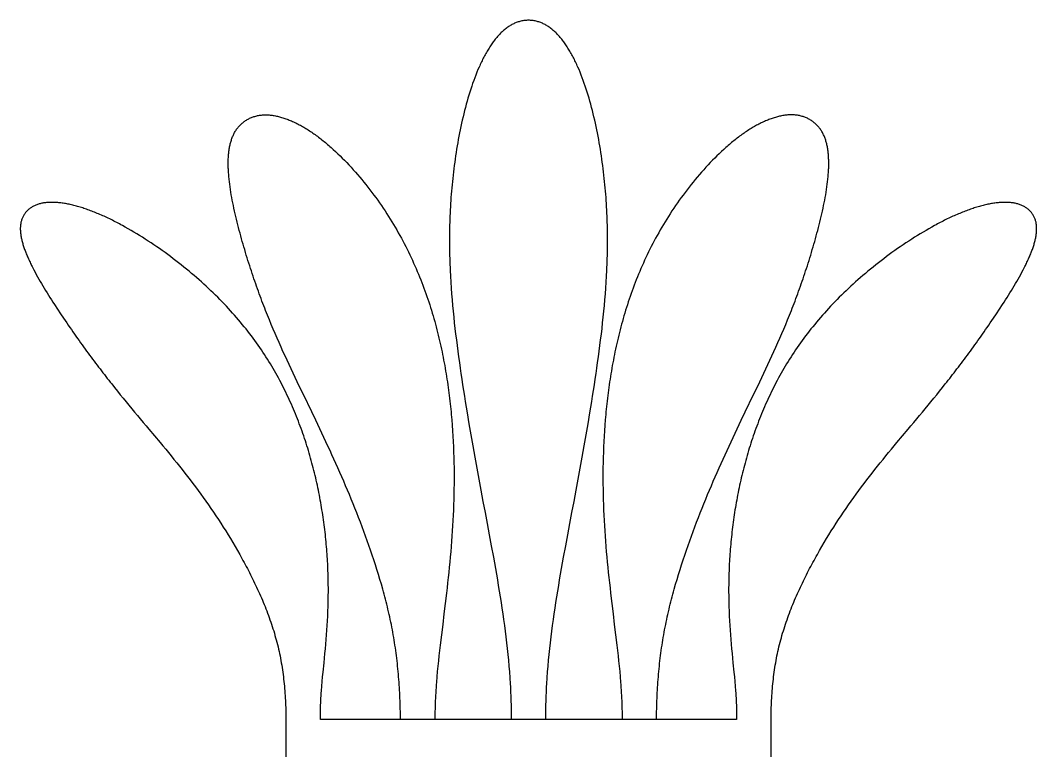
# Model space of a CAD drawing. Extents: x -111 to 2985, y -118 to 122.
# Drawn here: x -73.22 to -67.47, y 73.21 to 77.35 of the extents above; entities that cross this region are included whole.
import ezdxf

# ---------------------------------------------------------------- set-up
doc = ezdxf.new("R2010")
doc.units = 0
doc.layers.add('LAYER_03', color=5, linetype='CONTINUOUS')

msp = doc.modelspace()

# ---------------------------------------------------------------- linework, layer by layer
at = {"layer": 'LAYER_03'}
for points in [[(-70.2475, 73.3856), (-70.2475, 73.4026), (-70.2473, 73.4197), (-70.2471, 73.4367), (-70.2468, 73.4536), (-70.2464, 73.4706), (-70.2459, 73.4875), (-70.2454, 73.5044), (-70.2447, 73.5213), (-70.244, 73.5381), (-70.2432, 73.5549), (-70.2424, 73.5717), (-70.2414, 73.5885), (-70.2393, 73.622), (-70.2369, 73.6553), (-70.2342, 73.6886), (-70.2313, 73.7218), (-70.2281, 73.7549), (-70.2246, 73.7879), (-70.221, 73.8208), (-70.2171, 73.8537), (-70.213, 73.8864), (-70.2088, 73.9191), (-70.2043, 73.9517), (-70.1997, 73.9842), (-70.1949, 74.0167), (-70.1899, 74.049), (-70.1848, 74.0813), (-70.1796, 74.1136), (-70.1743, 74.1457), (-70.1688, 74.1779), (-70.1633, 74.2099), (-70.1577, 74.2419), (-70.152, 74.2738), (-70.1462, 74.3057), (-70.1346, 74.3693), (-70.1228, 74.4326), (-70.111, 74.4958), (-70.0992, 74.5589), (-70.0874, 74.6218), (-70.0757, 74.6846), (-70.064, 74.7474), (-70.0525, 74.8101), (-70.0411, 74.8727), (-70.0299, 74.9354), (-70.0188, 74.9981), (-70.008, 75.0609), (-69.9975, 75.1238), (-69.9871, 75.1868), (-69.9821, 75.2183), (-69.9771, 75.2499), (-69.9723, 75.2816), (-69.9675, 75.3132), (-69.9627, 75.345), (-69.9581, 75.3768), (-69.9536, 75.4086), (-69.9492, 75.4405), (-69.9449, 75.4725), (-69.9406, 75.5045), (-69.9366, 75.5366), (-69.9326, 75.5688), (-69.9288, 75.6011), (-69.9252, 75.6335), (-69.9217, 75.6659), (-69.9184, 75.6985), (-69.9153, 75.7311), (-69.9125, 75.7639), (-69.9098, 75.7968), (-69.9073, 75.8298), (-69.9052, 75.863), (-69.9032, 75.8963), (-69.9015, 75.9297), (-69.9008, 75.9464), (-69.9001, 75.9632), (-69.8995, 75.9801), (-69.899, 75.997), (-69.8986, 76.0139), (-69.8982, 76.0308), (-69.8979, 76.0478), (-69.8977, 76.0648), (-69.8976, 76.0819), (-69.8975, 76.099), (-69.8975, 76.1162), (-69.8977, 76.1334), (-69.8979, 76.1506), (-69.8982, 76.1679), (-69.8985, 76.1852), (-69.899, 76.2026), (-69.8996, 76.22), (-69.9002, 76.2375), (-69.901, 76.255), (-69.9018, 76.2726), (-69.9028, 76.2902), (-69.9038, 76.3079), (-69.905, 76.3256), (-69.9062, 76.3434), (-69.9076, 76.3612), (-69.909, 76.3791), (-69.9106, 76.397), (-69.9123, 76.415), (-69.9141, 76.433), (-69.916, 76.4511), (-69.918, 76.4692), (-69.9201, 76.4874), (-69.9223, 76.5057), (-69.9247, 76.524), (-69.9272, 76.5424), (-69.9297, 76.5608), (-69.9325, 76.5792), (-69.9353, 76.5977), (-69.9382, 76.6162), (-69.9413, 76.6347), (-69.9445, 76.6532), (-69.9478, 76.6717), (-69.9513, 76.6901), (-69.9548, 76.7085), (-69.9585, 76.7269), (-69.9623, 76.7452), (-69.9663, 76.7634), (-69.9703, 76.7816), (-69.9745, 76.7996), (-69.9788, 76.8176), (-69.9832, 76.8354), (-69.9878, 76.8531), (-69.9925, 76.8707), (-69.9973, 76.8881), (-70.0023, 76.9054), (-70.0074, 76.9225), (-70.0126, 76.9394), (-70.0179, 76.9561), (-70.0234, 76.9727), (-70.029, 76.989), (-70.0347, 77.0051), (-70.0406, 77.021), (-70.0466, 77.0366), (-70.0528, 77.052), (-70.059, 77.0671), (-70.0654, 77.0819), (-70.0687, 77.0892), (-70.072, 77.0965), (-70.0753, 77.1036), (-70.0787, 77.1107), (-70.0821, 77.1177), (-70.0855, 77.1246), (-70.0889, 77.1315), (-70.0924, 77.1383), (-70.096, 77.1449), (-70.0995, 77.1515), (-70.1031, 77.1581), (-70.1068, 77.1645), (-70.1104, 77.1708), (-70.1141, 77.1771), (-70.1179, 77.1833), (-70.1216, 77.1893), (-70.1254, 77.1953), (-70.1293, 77.2012), (-70.1332, 77.207), (-70.1371, 77.2127), (-70.141, 77.2183), (-70.145, 77.2238), (-70.149, 77.2291), (-70.1531, 77.2344), (-70.1572, 77.2396), (-70.1613, 77.2447), (-70.1655, 77.2497), (-70.1697, 77.2545), (-70.1739, 77.2593), (-70.1782, 77.2639), (-70.1825, 77.2685), (-70.1868, 77.2729), (-70.1912, 77.2772), (-70.1956, 77.2814), (-70.2, 77.2854), (-70.2045, 77.2894), (-70.209, 77.2932), (-70.2136, 77.2969), (-70.2182, 77.3005), (-70.2228, 77.304), (-70.2275, 77.3073), (-70.2322, 77.3105), (-70.2369, 77.3136), (-70.2417, 77.3166), (-70.2465, 77.3194), (-70.2514, 77.3221), (-70.2563, 77.3246), (-70.2612, 77.3271), (-70.2662, 77.3293), (-70.2712, 77.3315), (-70.2762, 77.3335), (-70.2813, 77.3354), (-70.2864, 77.3371), (-70.2915, 77.3387), (-70.2967, 77.3401), (-70.3019, 77.3414), (-70.3072, 77.3426), (-70.3125, 77.3436), (-70.3178, 77.3444), (-70.3232, 77.3451), (-70.3286, 77.3456), (-70.3341, 77.346), (-70.3396, 77.3463), (-70.3451, 77.3463), (-70.3506, 77.3463), (-70.3561, 77.346), (-70.3616, 77.3456), (-70.367, 77.3451), (-70.3723, 77.3444), (-70.3777, 77.3436), (-70.383, 77.3426), (-70.3882, 77.3414), (-70.3935, 77.3401), (-70.3987, 77.3387), (-70.4038, 77.3371), (-70.4089, 77.3354), (-70.414, 77.3335), (-70.419, 77.3315), (-70.424, 77.3293), (-70.429, 77.3271), (-70.4339, 77.3246), (-70.4388, 77.3221), (-70.4437, 77.3194), (-70.4485, 77.3166), (-70.4533, 77.3136), (-70.458, 77.3105), (-70.4627, 77.3073), (-70.4674, 77.304), (-70.472, 77.3005), (-70.4766, 77.2969), (-70.4811, 77.2932), (-70.4857, 77.2894), (-70.4901, 77.2854), (-70.4946, 77.2814), (-70.499, 77.2772), (-70.5034, 77.2729), (-70.5077, 77.2685), (-70.512, 77.2639), (-70.5163, 77.2593), (-70.5205, 77.2545), (-70.5247, 77.2497), (-70.5289, 77.2447), (-70.533, 77.2396), (-70.5371, 77.2344), (-70.5412, 77.2291), (-70.5452, 77.2238), (-70.5492, 77.2183), (-70.5531, 77.2127), (-70.557, 77.207), (-70.5609, 77.2012), (-70.5647, 77.1953), (-70.5685, 77.1893), (-70.5723, 77.1833), (-70.5761, 77.1771), (-70.5798, 77.1708), (-70.5834, 77.1645), (-70.5871, 77.1581), (-70.5907, 77.1515), (-70.5942, 77.1449), (-70.5977, 77.1383), (-70.6012, 77.1315), (-70.6047, 77.1246), (-70.6081, 77.1177), (-70.6115, 77.1107), (-70.6149, 77.1036), (-70.6182, 77.0965), (-70.6215, 77.0892), (-70.6247, 77.0819), (-70.6311, 77.0671), (-70.6374, 77.052), (-70.6436, 77.0366), (-70.6496, 77.021), (-70.6554, 77.0051), (-70.6612, 76.989), (-70.6668, 76.9727), (-70.6723, 76.9561), (-70.6776, 76.9394), (-70.6828, 76.9225), (-70.6879, 76.9054), (-70.6928, 76.8881), (-70.6977, 76.8707), (-70.7024, 76.8531), (-70.7069, 76.8354), (-70.7114, 76.8176), (-70.7157, 76.7996), (-70.7199, 76.7816), (-70.7239, 76.7634), (-70.7279, 76.7452), (-70.7317, 76.7269), (-70.7354, 76.7085), (-70.7389, 76.6901), (-70.7424, 76.6717), (-70.7457, 76.6532), (-70.7489, 76.6347), (-70.7519, 76.6162), (-70.7549, 76.5977), (-70.7577, 76.5792), (-70.7604, 76.5608), (-70.763, 76.5424), (-70.7655, 76.524), (-70.7679, 76.5057), (-70.7701, 76.4874), (-70.7722, 76.4692), (-70.7742, 76.4511), (-70.7761, 76.433), (-70.7779, 76.415), (-70.7796, 76.397), (-70.7811, 76.3791), (-70.7826, 76.3612), (-70.784, 76.3434), (-70.7852, 76.3256), (-70.7864, 76.3079), (-70.7874, 76.2902), (-70.7883, 76.2726), (-70.7892, 76.255), (-70.7899, 76.2375), (-70.7906, 76.22), (-70.7912, 76.2026), (-70.7916, 76.1852), (-70.792, 76.1679), (-70.7923, 76.1506), (-70.7925, 76.1334), (-70.7926, 76.1162), (-70.7927, 76.099), (-70.7926, 76.0819), (-70.7925, 76.0648), (-70.7923, 76.0478), (-70.792, 76.0308), (-70.7916, 76.0139), (-70.7912, 75.997), (-70.7906, 75.9801), (-70.7901, 75.9632), (-70.7894, 75.9464), (-70.7886, 75.9297), (-70.787, 75.8963), (-70.785, 75.863), (-70.7828, 75.8298), (-70.7804, 75.7968), (-70.7777, 75.7639), (-70.7748, 75.7311), (-70.7718, 75.6985), (-70.7685, 75.6659), (-70.765, 75.6335), (-70.7614, 75.6011), (-70.7576, 75.5688), (-70.7536, 75.5366), (-70.7495, 75.5045), (-70.7453, 75.4725), (-70.741, 75.4405), (-70.7366, 75.4086), (-70.7321, 75.3768), (-70.7274, 75.345), (-70.7227, 75.3132), (-70.7179, 75.2816), (-70.713, 75.2499), (-70.7081, 75.2183), (-70.703, 75.1868), (-70.6927, 75.1238), (-70.6822, 75.0609), (-70.6713, 74.9981), (-70.6603, 74.9354), (-70.6491, 74.8727), (-70.6377, 74.8101), (-70.6261, 74.7474), (-70.6145, 74.6846), (-70.6028, 74.6218), (-70.591, 74.5589), (-70.5792, 74.4958), (-70.5674, 74.4326), (-70.5556, 74.3693), (-70.544, 74.3057), (-70.5382, 74.2738), (-70.5325, 74.2419), (-70.5269, 74.2099), (-70.5214, 74.1779), (-70.5159, 74.1457), (-70.5106, 74.1136), (-70.5054, 74.0813), (-70.5003, 74.049), (-70.4953, 74.0167), (-70.4905, 73.9842), (-70.4859, 73.9517), (-70.4814, 73.9191), (-70.4772, 73.8864), (-70.4731, 73.8537), (-70.4692, 73.8208), (-70.4655, 73.7879), (-70.4621, 73.7549), (-70.4589, 73.7218), (-70.456, 73.6886), (-70.4533, 73.6553), (-70.4509, 73.622), (-70.4488, 73.5885), (-70.4478, 73.5717), (-70.447, 73.5549), (-70.4462, 73.5381), (-70.4454, 73.5213), (-70.4448, 73.5044), (-70.4442, 73.4875), (-70.4438, 73.4706), (-70.4434, 73.4536), (-70.4431, 73.4367), (-70.4428, 73.4197), (-70.4427, 73.4026), (-70.4427, 73.3856)], [(-71.07, 73.3856), (-71.0701, 73.4009), (-71.0703, 73.4162), (-71.0706, 73.4315), (-71.0709, 73.4468), (-71.0713, 73.462), (-71.0718, 73.4773), (-71.0723, 73.4925), (-71.0729, 73.5077), (-71.0736, 73.5228), (-71.0743, 73.538), (-71.0751, 73.5531), (-71.076, 73.5682), (-71.077, 73.5833), (-71.0781, 73.5984), (-71.0792, 73.6134), (-71.0804, 73.6285), (-71.0817, 73.6435), (-71.083, 73.6585), (-71.0845, 73.6734), (-71.086, 73.6883), (-71.0876, 73.7032), (-71.0892, 73.7181), (-71.091, 73.733), (-71.0928, 73.7478), (-71.0948, 73.7626), (-71.0968, 73.7774), (-71.0989, 73.7922), (-71.101, 73.8069), (-71.1033, 73.8216), (-71.1057, 73.8363), (-71.1081, 73.8509), (-71.1106, 73.8656), (-71.1133, 73.8801), (-71.116, 73.8947), (-71.1188, 73.9092), (-71.1216, 73.9238), (-71.1246, 73.9382), (-71.1276, 73.9527), (-71.1308, 73.9671), (-71.134, 73.9815), (-71.1372, 73.9959), (-71.1406, 74.0102), (-71.144, 74.0245), (-71.1475, 74.0388), (-71.1511, 74.053), (-71.1547, 74.0672), (-71.1584, 74.0814), (-71.1621, 74.0955), (-71.166, 74.1096), (-71.1699, 74.1237), (-71.1778, 74.1518), (-71.186, 74.1797), (-71.1943, 74.2075), (-71.2029, 74.2352), (-71.2116, 74.2627), (-71.2206, 74.2901), (-71.2296, 74.3174), (-71.2388, 74.3445), (-71.2482, 74.3714), (-71.2577, 74.3983), (-71.2673, 74.425), (-71.277, 74.4516), (-71.2869, 74.478), (-71.2969, 74.5043), (-71.307, 74.5305), (-71.3172, 74.5566), (-71.3275, 74.5825), (-71.3379, 74.6084), (-71.3484, 74.6341), (-71.3589, 74.6597), (-71.3696, 74.6852), (-71.3804, 74.7106), (-71.3912, 74.7359), (-71.4021, 74.761), (-71.4131, 74.7861), (-71.4241, 74.8111), (-71.4352, 74.836), (-71.4464, 74.8608), (-71.4576, 74.8856), (-71.4689, 74.9102), (-71.4803, 74.9348), (-71.4917, 74.9594), (-71.5031, 74.9838), (-71.5261, 75.0326), (-71.5492, 75.0812), (-71.5725, 75.1296), (-71.6193, 75.2262), (-71.6427, 75.2745), (-71.666, 75.3231), (-71.6776, 75.3474), (-71.6892, 75.3719), (-71.7007, 75.3964), (-71.7122, 75.421), (-71.7236, 75.4457), (-71.735, 75.4706), (-71.7463, 75.4956), (-71.7574, 75.5208), (-71.7685, 75.5461), (-71.7796, 75.5716), (-71.7905, 75.5973), (-71.8013, 75.6232), (-71.812, 75.6493), (-71.8227, 75.6757), (-71.828, 75.6889), (-71.8332, 75.7023), (-71.8385, 75.7157), (-71.8437, 75.7292), (-71.8489, 75.7427), (-71.854, 75.7564), (-71.8592, 75.7701), (-71.8643, 75.7839), (-71.8694, 75.7977), (-71.8744, 75.8117), (-71.8795, 75.8257), (-71.8845, 75.8398), (-71.8895, 75.8541), (-71.8945, 75.8684), (-71.8994, 75.8828), (-71.9043, 75.8972), (-71.9092, 75.9118), (-71.9141, 75.9265), (-71.9189, 75.9413), (-71.9237, 75.9562), (-71.9285, 75.9712), (-71.9333, 75.9863), (-71.938, 76.0015), (-71.9427, 76.0167), (-71.9474, 76.0321), (-71.952, 76.0475), (-71.9565, 76.0629), (-71.961, 76.0785), (-71.9654, 76.094), (-71.9698, 76.1096), (-71.9741, 76.1253), (-71.9784, 76.1409), (-71.9825, 76.1566), (-71.9866, 76.1723), (-71.9906, 76.1879), (-71.9945, 76.2036), (-71.9984, 76.2193), (-72.0021, 76.2349), (-72.0057, 76.2505), (-72.0092, 76.266), (-72.0126, 76.2816), (-72.0159, 76.297), (-72.019, 76.3124), (-72.022, 76.3277), (-72.0249, 76.3429), (-72.0276, 76.3581), (-72.0301, 76.3731), (-72.0324, 76.3881), (-72.0346, 76.4029), (-72.0366, 76.4176), (-72.0384, 76.4322), (-72.04, 76.4466), (-72.0414, 76.4609), (-72.0426, 76.475), (-72.0431, 76.482), (-72.0436, 76.489), (-72.0439, 76.4959), (-72.0443, 76.5028), (-72.0446, 76.5096), (-72.0448, 76.5164), (-72.0449, 76.5231), (-72.045, 76.5298), (-72.0451, 76.5364), (-72.045, 76.543), (-72.0449, 76.5495), (-72.0447, 76.556), (-72.0445, 76.5624), (-72.0442, 76.5688), (-72.0438, 76.5751), (-72.0434, 76.5813), (-72.0429, 76.5875), (-72.0423, 76.5937), (-72.0416, 76.5997), (-72.0409, 76.6057), (-72.0401, 76.6117), (-72.0392, 76.6176), (-72.0382, 76.6234), (-72.0372, 76.6292), (-72.036, 76.6348), (-72.0348, 76.6405), (-72.0335, 76.646), (-72.0322, 76.6515), (-72.0307, 76.6569), (-72.0292, 76.6622), (-72.0275, 76.6675), (-72.0258, 76.6727), (-72.024, 76.6778), (-72.0221, 76.6828), (-72.0201, 76.6878), (-72.018, 76.6927), (-72.0159, 76.6975), (-72.0136, 76.7022), (-72.0112, 76.7069), (-72.0087, 76.7115), (-72.0061, 76.716), (-72.0034, 76.7204), (-72.0007, 76.7247), (-71.9977, 76.729), (-71.9947, 76.7332), (-71.9916, 76.7373), (-71.9884, 76.7413), (-71.9851, 76.7452), (-71.9816, 76.749), (-71.9781, 76.7527), (-71.9745, 76.7563), (-71.9708, 76.7599), (-71.9669, 76.7633), (-71.963, 76.7666), (-71.959, 76.7698), (-71.9549, 76.773), (-71.9507, 76.7759), (-71.9464, 76.7788), (-71.9421, 76.7816), (-71.9376, 76.7842), (-71.9331, 76.7868), (-71.9285, 76.7892), (-71.9238, 76.7914), (-71.919, 76.7936), (-71.9142, 76.7956), (-71.9093, 76.7975), (-71.9043, 76.7993), (-71.8993, 76.801), (-71.8942, 76.8025), (-71.889, 76.8039), (-71.8838, 76.8052), (-71.8786, 76.8063), (-71.8733, 76.8073), (-71.868, 76.8082), (-71.8626, 76.809), (-71.8572, 76.8096), (-71.8518, 76.8101), (-71.8463, 76.8105), (-71.8408, 76.8107), (-71.8353, 76.8109), (-71.8297, 76.8109), (-71.8241, 76.8107), (-71.8185, 76.8105), (-71.8128, 76.8101), (-71.8072, 76.8096), (-71.8014, 76.809), (-71.7957, 76.8083), (-71.7899, 76.8074), (-71.7841, 76.8065), (-71.7782, 76.8054), (-71.7724, 76.8042), (-71.7665, 76.8029), (-71.7605, 76.8015), (-71.7546, 76.8), (-71.7486, 76.7984), (-71.7426, 76.7967), (-71.7365, 76.7949), (-71.7304, 76.7929), (-71.7243, 76.7909), (-71.7182, 76.7888), (-71.7121, 76.7865), (-71.7059, 76.7842), (-71.6997, 76.7817), (-71.6935, 76.7792), (-71.6873, 76.7765), (-71.681, 76.7738), (-71.6748, 76.7709), (-71.6685, 76.768), (-71.6622, 76.7649), (-71.6558, 76.7618), (-71.6495, 76.7586), (-71.6432, 76.7552), (-71.6368, 76.7518), (-71.6304, 76.7483), (-71.624, 76.7447), (-71.6176, 76.7409), (-71.6112, 76.7372), (-71.6048, 76.7333), (-71.5984, 76.7293), (-71.592, 76.7252), (-71.5855, 76.721), (-71.5791, 76.7168), (-71.5726, 76.7125), (-71.5662, 76.708), (-71.5597, 76.7035), (-71.5532, 76.6989), (-71.5468, 76.6942), (-71.5403, 76.6895), (-71.5339, 76.6846), (-71.5274, 76.6797), (-71.5209, 76.6747), (-71.5145, 76.6696), (-71.508, 76.6645), (-71.5015, 76.6592), (-71.4951, 76.6539), (-71.4886, 76.6485), (-71.4822, 76.6431), (-71.4758, 76.6375), (-71.4693, 76.6319), (-71.4629, 76.6263), (-71.4501, 76.6147), (-71.4373, 76.603), (-71.4246, 76.5909), (-71.4119, 76.5786), (-71.3993, 76.5661), (-71.3867, 76.5534), (-71.3742, 76.5404), (-71.3618, 76.5273), (-71.3494, 76.5139), (-71.3372, 76.5004), (-71.325, 76.4867), (-71.3129, 76.4728), (-71.3009, 76.4587), (-71.2891, 76.4446), (-71.2773, 76.4302), (-71.2657, 76.4158), (-71.2542, 76.4012), (-71.2428, 76.3866), (-71.2315, 76.3718), (-71.2205, 76.3569), (-71.2095, 76.342), (-71.1987, 76.327), (-71.1881, 76.3119), (-71.1776, 76.2968), (-71.1673, 76.2816), (-71.1572, 76.2664), (-71.1472, 76.2512), (-71.1374, 76.2359), (-71.1278, 76.2206), (-71.1184, 76.2053), (-71.1091, 76.1899), (-71.0999, 76.1744), (-71.091, 76.159), (-71.0821, 76.1435), (-71.0735, 76.128), (-71.065, 76.1125), (-71.0566, 76.0969), (-71.0485, 76.0814), (-71.0404, 76.0657), (-71.0325, 76.0501), (-71.0248, 76.0345), (-71.0172, 76.0188), (-71.0098, 76.0031), (-71.0025, 75.9875), (-70.9954, 75.9718), (-70.9884, 75.956), (-70.9815, 75.9403), (-70.9748, 75.9246), (-70.9682, 75.9088), (-70.9618, 75.8931), (-70.9555, 75.8773), (-70.9493, 75.8616), (-70.9432, 75.8458), (-70.9373, 75.83), (-70.9316, 75.8143), (-70.9259, 75.7985), (-70.9204, 75.7827), (-70.915, 75.767), (-70.9098, 75.7512), (-70.9046, 75.7355), (-70.8996, 75.7197), (-70.8947, 75.704), (-70.89, 75.6883), (-70.8853, 75.6725), (-70.8808, 75.6568), (-70.8763, 75.6411), (-70.872, 75.6254), (-70.8678, 75.6097), (-70.8637, 75.594), (-70.8597, 75.5783), (-70.8559, 75.5627), (-70.8521, 75.547), (-70.8484, 75.5313), (-70.8448, 75.5157), (-70.8414, 75.5001), (-70.838, 75.4844), (-70.8347, 75.4688), (-70.8315, 75.4532), (-70.8284, 75.4376), (-70.8254, 75.4221), (-70.8225, 75.4065), (-70.8197, 75.3909), (-70.8169, 75.3754), (-70.8143, 75.3599), (-70.8117, 75.3444), (-70.8092, 75.3289), (-70.8068, 75.3134), (-70.8045, 75.2979), (-70.8022, 75.2825), (-70.8001, 75.267), (-70.798, 75.2516), (-70.7959, 75.2362), (-70.794, 75.2208), (-70.7921, 75.2054), (-70.7903, 75.1901), (-70.7885, 75.1747), (-70.7869, 75.1594), (-70.7853, 75.1441), (-70.7837, 75.1288), (-70.7823, 75.1135), (-70.7809, 75.0982), (-70.7796, 75.083), (-70.7771, 75.0525), (-70.775, 75.0221), (-70.773, 74.9918), (-70.7714, 74.9615), (-70.77, 74.9313), (-70.7688, 74.9011), (-70.7678, 74.871), (-70.7671, 74.8409), (-70.7666, 74.8109), (-70.7664, 74.781), (-70.7663, 74.7511), (-70.7665, 74.7212), (-70.7669, 74.6914), (-70.7674, 74.6617), (-70.7682, 74.632), (-70.7692, 74.6023), (-70.7703, 74.5727), (-70.7717, 74.5431), (-70.7732, 74.5135), (-70.7749, 74.484), (-70.7767, 74.4545), (-70.7787, 74.425), (-70.7809, 74.3956), (-70.7832, 74.3662), (-70.7857, 74.3368), (-70.7883, 74.3074), (-70.7911, 74.278), (-70.794, 74.2486), (-70.797, 74.2192), (-70.8001, 74.1899), (-70.8033, 74.1605), (-70.8065, 74.1311), (-70.8099, 74.1018), (-70.8168, 74.043), (-70.8238, 73.9841), (-70.831, 73.9252), (-70.8382, 73.8662), (-70.8453, 73.807), (-70.8487, 73.7774), (-70.8521, 73.7477), (-70.8553, 73.7179), (-70.8584, 73.6881), (-70.8613, 73.6583), (-70.864, 73.6283), (-70.8665, 73.5983), (-70.8676, 73.5833), (-70.8687, 73.5682), (-70.8697, 73.5531), (-70.8706, 73.538), (-70.8714, 73.5229), (-70.8722, 73.5077), (-70.8728, 73.4925), (-70.8734, 73.4773), (-70.8739, 73.4621), (-70.8743, 73.4469), (-70.8746, 73.4316), (-70.8748, 73.4163), (-70.8749, 73.4009), (-70.8749, 73.3856)], [(-69.6202, 73.3856), (-69.6201, 73.4009), (-69.6199, 73.4162), (-69.6196, 73.4315), (-69.6193, 73.4468), (-69.6189, 73.462), (-69.6184, 73.4773), (-69.6179, 73.4925), (-69.6173, 73.5077), (-69.6166, 73.5228), (-69.6159, 73.538), (-69.615, 73.5531), (-69.6141, 73.5682), (-69.6132, 73.5833), (-69.6121, 73.5984), (-69.611, 73.6134), (-69.6098, 73.6285), (-69.6085, 73.6435), (-69.6072, 73.6585), (-69.6057, 73.6734), (-69.6042, 73.6883), (-69.6026, 73.7032), (-69.6009, 73.7181), (-69.5992, 73.733), (-69.5973, 73.7478), (-69.5954, 73.7626), (-69.5934, 73.7774), (-69.5913, 73.7922), (-69.5891, 73.8069), (-69.5869, 73.8216), (-69.5845, 73.8363), (-69.5821, 73.8509), (-69.5795, 73.8656), (-69.5769, 73.8801), (-69.5742, 73.8947), (-69.5714, 73.9092), (-69.5685, 73.9238), (-69.5656, 73.9382), (-69.5625, 73.9527), (-69.5594, 73.9671), (-69.5562, 73.9815), (-69.5529, 73.9959), (-69.5496, 74.0102), (-69.5462, 74.0245), (-69.5427, 74.0388), (-69.5391, 74.053), (-69.5355, 74.0672), (-69.5318, 74.0814), (-69.528, 74.0955), (-69.5242, 74.1096), (-69.5203, 74.1237), (-69.5124, 74.1518), (-69.5042, 74.1797), (-69.4959, 74.2075), (-69.4873, 74.2352), (-69.4785, 74.2627), (-69.4696, 74.2901), (-69.4606, 74.3174), (-69.4513, 74.3445), (-69.442, 74.3714), (-69.4325, 74.3983), (-69.4229, 74.425), (-69.4131, 74.4516), (-69.4033, 74.478), (-69.3933, 74.5043), (-69.3832, 74.5305), (-69.373, 74.5566), (-69.3627, 74.5825), (-69.3523, 74.6084), (-69.3418, 74.6341), (-69.3312, 74.6597), (-69.3206, 74.6852), (-69.3098, 74.7106), (-69.299, 74.7359), (-69.2881, 74.761), (-69.2771, 74.7861), (-69.266, 74.8111), (-69.2549, 74.836), (-69.2438, 74.8608), (-69.2325, 74.8856), (-69.2212, 74.9102), (-69.2099, 74.9348), (-69.1985, 74.9594), (-69.1871, 74.9838), (-69.1641, 75.0326), (-69.1409, 75.0812), (-69.1177, 75.1296), (-69.0709, 75.2262), (-69.0475, 75.2745), (-69.0242, 75.3231), (-69.0126, 75.3474), (-69.001, 75.3719), (-68.9894, 75.3964), (-68.978, 75.421), (-68.9666, 75.4457), (-68.9552, 75.4706), (-68.9439, 75.4956), (-68.9327, 75.5208), (-68.9216, 75.5461), (-68.9106, 75.5716), (-68.8997, 75.5973), (-68.8889, 75.6232), (-68.8781, 75.6493), (-68.8675, 75.6757), (-68.8622, 75.6889), (-68.857, 75.7023), (-68.8517, 75.7157), (-68.8465, 75.7292), (-68.8413, 75.7427), (-68.8362, 75.7564), (-68.831, 75.7701), (-68.8259, 75.7839), (-68.8208, 75.7977), (-68.8157, 75.8117), (-68.8107, 75.8257), (-68.8057, 75.8398), (-68.8007, 75.8541), (-68.7957, 75.8684), (-68.7908, 75.8828), (-68.7859, 75.8972), (-68.781, 75.9118), (-68.7761, 75.9265), (-68.7713, 75.9413), (-68.7664, 75.9562), (-68.7616, 75.9712), (-68.7569, 75.9863), (-68.7522, 76.0015), (-68.7475, 76.0167), (-68.7428, 76.0321), (-68.7382, 76.0475), (-68.7337, 76.0629), (-68.7292, 76.0785), (-68.7247, 76.094), (-68.7204, 76.1096), (-68.716, 76.1253), (-68.7118, 76.1409), (-68.7076, 76.1566), (-68.7036, 76.1723), (-68.6996, 76.1879), (-68.6956, 76.2036), (-68.6918, 76.2193), (-68.6881, 76.2349), (-68.6845, 76.2505), (-68.6809, 76.266), (-68.6775, 76.2816), (-68.6743, 76.297), (-68.6712, 76.3124), (-68.6682, 76.3277), (-68.6653, 76.3429), (-68.6626, 76.3581), (-68.6601, 76.3731), (-68.6577, 76.3881), (-68.6556, 76.4029), (-68.6536, 76.4176), (-68.6518, 76.4322), (-68.6502, 76.4466), (-68.6488, 76.4609), (-68.6476, 76.475), (-68.6471, 76.482), (-68.6466, 76.489), (-68.6462, 76.4959), (-68.6459, 76.5028), (-68.6456, 76.5096), (-68.6454, 76.5164), (-68.6452, 76.5231), (-68.6452, 76.5298), (-68.6451, 76.5364), (-68.6452, 76.543), (-68.6453, 76.5495), (-68.6454, 76.556), (-68.6457, 76.5624), (-68.646, 76.5688), (-68.6463, 76.5751), (-68.6468, 76.5813), (-68.6473, 76.5875), (-68.6479, 76.5937), (-68.6486, 76.5997), (-68.6493, 76.6057), (-68.6501, 76.6117), (-68.651, 76.6176), (-68.652, 76.6234), (-68.653, 76.6292), (-68.6541, 76.6348), (-68.6554, 76.6405), (-68.6566, 76.646), (-68.658, 76.6515), (-68.6595, 76.6569), (-68.661, 76.6622), (-68.6626, 76.6675), (-68.6644, 76.6727), (-68.6662, 76.6778), (-68.6681, 76.6828), (-68.6701, 76.6878), (-68.6721, 76.6927), (-68.6743, 76.6975), (-68.6766, 76.7022), (-68.679, 76.7069), (-68.6815, 76.7115), (-68.684, 76.716), (-68.6867, 76.7204), (-68.6895, 76.7247), (-68.6924, 76.729), (-68.6954, 76.7332), (-68.6986, 76.7373), (-68.7018, 76.7413), (-68.7051, 76.7452), (-68.7085, 76.749), (-68.7121, 76.7527), (-68.7157, 76.7563), (-68.7194, 76.7599), (-68.7233, 76.7633), (-68.7272, 76.7666), (-68.7312, 76.7698), (-68.7353, 76.773), (-68.7395, 76.7759), (-68.7438, 76.7788), (-68.7481, 76.7816), (-68.7526, 76.7842), (-68.7571, 76.7868), (-68.7617, 76.7892), (-68.7664, 76.7914), (-68.7712, 76.7936), (-68.776, 76.7956), (-68.7809, 76.7975), (-68.7859, 76.7993), (-68.7909, 76.801), (-68.796, 76.8025), (-68.8012, 76.8039), (-68.8063, 76.8052), (-68.8116, 76.8063), (-68.8169, 76.8073), (-68.8222, 76.8082), (-68.8276, 76.809), (-68.833, 76.8096), (-68.8384, 76.8101), (-68.8439, 76.8105), (-68.8494, 76.8107), (-68.8549, 76.8109), (-68.8605, 76.8109), (-68.8661, 76.8107), (-68.8717, 76.8105), (-68.8773, 76.8101), (-68.883, 76.8096), (-68.8887, 76.809), (-68.8945, 76.8083), (-68.9003, 76.8074), (-68.9061, 76.8065), (-68.9119, 76.8054), (-68.9178, 76.8042), (-68.9237, 76.8029), (-68.9296, 76.8015), (-68.9356, 76.8), (-68.9416, 76.7984), (-68.9476, 76.7967), (-68.9537, 76.7949), (-68.9597, 76.7929), (-68.9658, 76.7909), (-68.972, 76.7888), (-68.9781, 76.7865), (-68.9843, 76.7842), (-68.9905, 76.7817), (-68.9967, 76.7792), (-69.0029, 76.7765), (-69.0092, 76.7738), (-69.0154, 76.7709), (-69.0217, 76.768), (-69.028, 76.7649), (-69.0343, 76.7618), (-69.0407, 76.7586), (-69.047, 76.7552), (-69.0534, 76.7518), (-69.0598, 76.7483), (-69.0661, 76.7447), (-69.0725, 76.7409), (-69.079, 76.7372), (-69.0854, 76.7333), (-69.0918, 76.7293), (-69.0982, 76.7252), (-69.1047, 76.721), (-69.1111, 76.7168), (-69.1176, 76.7125), (-69.124, 76.708), (-69.1305, 76.7035), (-69.1369, 76.6989), (-69.1434, 76.6942), (-69.1499, 76.6895), (-69.1563, 76.6846), (-69.1628, 76.6797), (-69.1693, 76.6747), (-69.1757, 76.6696), (-69.1822, 76.6645), (-69.1886, 76.6592), (-69.1951, 76.6539), (-69.2015, 76.6485), (-69.208, 76.6431), (-69.2144, 76.6375), (-69.2208, 76.6319), (-69.2273, 76.6263), (-69.2401, 76.6147), (-69.2529, 76.603), (-69.2656, 76.5909), (-69.2783, 76.5786), (-69.2909, 76.5661), (-69.3035, 76.5534), (-69.316, 76.5404), (-69.3284, 76.5273), (-69.3408, 76.5139), (-69.353, 76.5004), (-69.3652, 76.4867), (-69.3773, 76.4728), (-69.3893, 76.4587), (-69.4011, 76.4446), (-69.4129, 76.4302), (-69.4245, 76.4158), (-69.436, 76.4012), (-69.4474, 76.3866), (-69.4586, 76.3718), (-69.4697, 76.3569), (-69.4807, 76.342), (-69.4915, 76.327), (-69.5021, 76.3119), (-69.5126, 76.2968), (-69.5229, 76.2816), (-69.533, 76.2664), (-69.543, 76.2512), (-69.5527, 76.2359), (-69.5624, 76.2206), (-69.5718, 76.2053), (-69.5811, 76.1899), (-69.5903, 76.1744), (-69.5992, 76.159), (-69.608, 76.1435), (-69.6167, 76.128), (-69.6252, 76.1125), (-69.6335, 76.0969), (-69.6417, 76.0814), (-69.6498, 76.0657), (-69.6576, 76.0501), (-69.6654, 76.0345), (-69.673, 76.0188), (-69.6804, 76.0031), (-69.6877, 75.9875), (-69.6948, 75.9718), (-69.7018, 75.956), (-69.7087, 75.9403), (-69.7154, 75.9246), (-69.722, 75.9088), (-69.7284, 75.8931), (-69.7347, 75.8773), (-69.7409, 75.8616), (-69.7469, 75.8458), (-69.7528, 75.83), (-69.7586, 75.8143), (-69.7642, 75.7985), (-69.7698, 75.7827), (-69.7751, 75.767), (-69.7804, 75.7512), (-69.7855, 75.7355), (-69.7906, 75.7197), (-69.7954, 75.704), (-69.8002, 75.6883), (-69.8049, 75.6725), (-69.8094, 75.6568), (-69.8138, 75.6411), (-69.8182, 75.6254), (-69.8224, 75.6097), (-69.8265, 75.594), (-69.8304, 75.5783), (-69.8343, 75.5627), (-69.8381, 75.547), (-69.8418, 75.5313), (-69.8454, 75.5157), (-69.8488, 75.5001), (-69.8522, 75.4844), (-69.8555, 75.4688), (-69.8587, 75.4532), (-69.8618, 75.4376), (-69.8648, 75.4221), (-69.8677, 75.4065), (-69.8705, 75.3909), (-69.8732, 75.3754), (-69.8759, 75.3599), (-69.8785, 75.3444), (-69.881, 75.3289), (-69.8834, 75.3134), (-69.8857, 75.2979), (-69.8879, 75.2825), (-69.8901, 75.267), (-69.8922, 75.2516), (-69.8943, 75.2362), (-69.8962, 75.2208), (-69.8981, 75.2054), (-69.8999, 75.1901), (-69.9016, 75.1747), (-69.9033, 75.1594), (-69.9049, 75.1441), (-69.9064, 75.1288), (-69.9079, 75.1135), (-69.9093, 75.0982), (-69.9106, 75.083), (-69.913, 75.0525), (-69.9152, 75.0221), (-69.9171, 74.9918), (-69.9188, 74.9615), (-69.9202, 74.9313), (-69.9214, 74.9011), (-69.9223, 74.871), (-69.9231, 74.8409), (-69.9235, 74.8109), (-69.9238, 74.781), (-69.9238, 74.7511), (-69.9237, 74.7212), (-69.9233, 74.6914), (-69.9227, 74.6617), (-69.922, 74.632), (-69.921, 74.6023), (-69.9199, 74.5727), (-69.9185, 74.5431), (-69.917, 74.5135), (-69.9153, 74.484), (-69.9135, 74.4545), (-69.9115, 74.425), (-69.9093, 74.3956), (-69.907, 74.3662), (-69.9045, 74.3368), (-69.9019, 74.3074), (-69.8991, 74.278), (-69.8962, 74.2486), (-69.8932, 74.2192), (-69.8901, 74.1899), (-69.8869, 74.1605), (-69.8836, 74.1311), (-69.8803, 74.1018), (-69.8734, 74.043), (-69.8663, 73.9841), (-69.8592, 73.9252), (-69.852, 73.8662), (-69.8449, 73.807), (-69.8414, 73.7774), (-69.8381, 73.7477), (-69.8348, 73.7179), (-69.8318, 73.6881), (-69.8289, 73.6583), (-69.8262, 73.6283), (-69.8237, 73.5983), (-69.8226, 73.5833), (-69.8215, 73.5682), (-69.8205, 73.5531), (-69.8196, 73.538), (-69.8188, 73.5229), (-69.818, 73.5077), (-69.8173, 73.4925), (-69.8168, 73.4773), (-69.8163, 73.4621), (-69.8159, 73.4469), (-69.8156, 73.4316), (-69.8154, 73.4163), (-69.8153, 73.4009), (-69.8153, 73.3856)], [(-68.9715, 72.8689), (-68.9715, 73.3856), (-68.9715, 73.3992), (-68.9713, 73.4128), (-68.9711, 73.4264), (-68.9708, 73.44), (-68.9705, 73.4536), (-68.97, 73.4671), (-68.9694, 73.4806), (-68.9688, 73.4941), (-68.9681, 73.5076), (-68.9673, 73.5211), (-68.9664, 73.5345), (-68.9654, 73.5479), (-68.9643, 73.5613), (-68.9631, 73.5747), (-68.9618, 73.588), (-68.9604, 73.6013), (-68.9589, 73.6146), (-68.9573, 73.6279), (-68.9557, 73.6411), (-68.9539, 73.6543), (-68.952, 73.6675), (-68.95, 73.6807), (-68.9478, 73.6938), (-68.9456, 73.7069), (-68.9433, 73.72), (-68.9408, 73.7331), (-68.9383, 73.7461), (-68.9356, 73.7592), (-68.9328, 73.7721), (-68.9299, 73.7851), (-68.9269, 73.798), (-68.9237, 73.8109), (-68.9205, 73.8238), (-68.9171, 73.8367), (-68.9135, 73.8495), (-68.9099, 73.8623), (-68.9062, 73.875), (-68.9023, 73.8878), (-68.8984, 73.9005), (-68.8943, 73.9131), (-68.8901, 73.9258), (-68.8859, 73.9384), (-68.8815, 73.9509), (-68.877, 73.9635), (-68.8725, 73.976), (-68.8678, 73.9884), (-68.8631, 74.0009), (-68.8583, 74.0133), (-68.8534, 74.0256), (-68.8484, 74.038), (-68.8433, 74.0503), (-68.8382, 74.0625), (-68.8329, 74.0747), (-68.8276, 74.0869), (-68.8223, 74.099), (-68.8168, 74.1111), (-68.8113, 74.1232), (-68.8058, 74.1352), (-68.8002, 74.1472), (-68.7945, 74.1591), (-68.7887, 74.171), (-68.7829, 74.1828), (-68.7771, 74.1947), (-68.7712, 74.2064), (-68.7653, 74.2181), (-68.7593, 74.2298), (-68.7533, 74.2414), (-68.7472, 74.253), (-68.7411, 74.2646), (-68.7349, 74.2761), (-68.7287, 74.2875), (-68.7225, 74.2989), (-68.7162, 74.3103), (-68.7098, 74.3216), (-68.6971, 74.3441), (-68.6841, 74.3665), (-68.671, 74.3887), (-68.6578, 74.4107), (-68.6444, 74.4326), (-68.6309, 74.4543), (-68.6173, 74.4759), (-68.6035, 74.4973), (-68.5896, 74.5185), (-68.5756, 74.5396), (-68.5614, 74.5605), (-68.5472, 74.5813), (-68.5328, 74.602), (-68.5184, 74.6225), (-68.5038, 74.6428), (-68.4892, 74.6631), (-68.4744, 74.6832), (-68.4596, 74.7032), (-68.4447, 74.7231), (-68.4296, 74.7428), (-68.4145, 74.7625), (-68.3993, 74.7821), (-68.3841, 74.8016), (-68.3687, 74.821), (-68.3533, 74.8403), (-68.3378, 74.8596), (-68.3223, 74.8787), (-68.3066, 74.8979), (-68.2909, 74.9169), (-68.2752, 74.9359), (-68.2594, 74.9549), (-68.2276, 74.9929), (-68.1956, 75.031), (-68.1796, 75.05), (-68.1635, 75.0692), (-68.1474, 75.0884), (-68.1313, 75.1076), (-68.1151, 75.127), (-68.099, 75.1464), (-68.0828, 75.166), (-68.0666, 75.1857), (-68.0503, 75.2056), (-68.0341, 75.2256), (-68.0178, 75.2458), (-68.0015, 75.2662), (-67.9852, 75.2868), (-67.977, 75.2972), (-67.9688, 75.3076), (-67.9606, 75.3182), (-67.9523, 75.3287), (-67.9441, 75.3394), (-67.9358, 75.3501), (-67.9276, 75.3609), (-67.9193, 75.3717), (-67.9109, 75.3826), (-67.9026, 75.3936), (-67.8942, 75.4047), (-67.8859, 75.4159), (-67.8774, 75.4271), (-67.869, 75.4385), (-67.8606, 75.4499), (-67.8521, 75.4614), (-67.8436, 75.473), (-67.835, 75.4847), (-67.8265, 75.4965), (-67.8179, 75.5084), (-67.8092, 75.5204), (-67.8006, 75.5325), (-67.7919, 75.5447), (-67.7832, 75.557), (-67.7744, 75.5694), (-67.7657, 75.5819), (-67.7569, 75.5945), (-67.7481, 75.6071), (-67.7393, 75.6198), (-67.7306, 75.6326), (-67.713, 75.6584), (-67.6956, 75.6843), (-67.6783, 75.7105), (-67.6611, 75.7367), (-67.6527, 75.7499), (-67.6442, 75.763), (-67.6359, 75.7762), (-67.6276, 75.7893), (-67.6194, 75.8025), (-67.6113, 75.8156), (-67.6033, 75.8288), (-67.5955, 75.8419), (-67.5878, 75.8549), (-67.5802, 75.8679), (-67.5728, 75.8809), (-67.5655, 75.8938), (-67.5584, 75.9067), (-67.5515, 75.9195), (-67.5448, 75.9322), (-67.5383, 75.9448), (-67.5351, 75.9511), (-67.5319, 75.9574), (-67.5289, 75.9636), (-67.5259, 75.9699), (-67.5229, 75.976), (-67.52, 75.9822), (-67.5172, 75.9884), (-67.5144, 75.9945), (-67.5117, 76.0005), (-67.5091, 76.0066), (-67.5065, 76.0126), (-67.504, 76.0186), (-67.5016, 76.0246), (-67.4992, 76.0305), (-67.4969, 76.0364), (-67.4947, 76.0423), (-67.4926, 76.0481), (-67.4905, 76.0539), (-67.4886, 76.0596), (-67.4867, 76.0653), (-67.4848, 76.071), (-67.4831, 76.0766), (-67.4815, 76.0822), (-67.4799, 76.0878), (-67.4785, 76.0933), (-67.4771, 76.0988), (-67.4758, 76.1042), (-67.4746, 76.1096), (-67.4735, 76.1149), (-67.4725, 76.1202), (-67.4716, 76.1254), (-67.4708, 76.1306), (-67.4701, 76.1357), (-67.4695, 76.1408), (-67.469, 76.1459), (-67.4686, 76.1509), (-67.4683, 76.1558), (-67.4681, 76.1607), (-67.4681, 76.1655), (-67.4681, 76.1703), (-67.4683, 76.1751), (-67.4686, 76.1797), (-67.469, 76.1844), (-67.4695, 76.1889), (-67.4701, 76.1935), (-67.4709, 76.1979), (-67.4718, 76.2024), (-67.4728, 76.2067), (-67.474, 76.211), (-67.4753, 76.2153), (-67.4767, 76.2195), (-67.4783, 76.2236), (-67.4799, 76.2277), (-67.4818, 76.2317), (-67.4837, 76.2356), (-67.4857, 76.2394), (-67.4879, 76.2432), (-67.4903, 76.2469), (-67.4927, 76.2506), (-67.4953, 76.2541), (-67.4979, 76.2576), (-67.5007, 76.2609), (-67.5037, 76.2642), (-67.5067, 76.2674), (-67.5099, 76.2705), (-67.5132, 76.2735), (-67.5166, 76.2764), (-67.5201, 76.2792), (-67.5238, 76.2819), (-67.5275, 76.2845), (-67.5314, 76.287), (-67.5353, 76.2894), (-67.5394, 76.2917), (-67.5435, 76.2939), (-67.5477, 76.296), (-67.5521, 76.2979), (-67.5565, 76.2998), (-67.561, 76.3016), (-67.5656, 76.3032), (-67.5703, 76.3048), (-67.575, 76.3062), (-67.5799, 76.3075), (-67.5848, 76.3087), (-67.5898, 76.3098), (-67.5948, 76.3108), (-67.6, 76.3117), (-67.6052, 76.3125), (-67.6105, 76.3131), (-67.6158, 76.3137), (-67.6213, 76.3142), (-67.6268, 76.3146), (-67.6324, 76.3148), (-67.638, 76.315), (-67.6437, 76.3151), (-67.6495, 76.3151), (-67.6554, 76.315), (-67.6613, 76.3148), (-67.6673, 76.3145), (-67.6733, 76.3141), (-67.6795, 76.3137), (-67.6856, 76.3131), (-67.6919, 76.3125), (-67.6982, 76.3117), (-67.7046, 76.3109), (-67.711, 76.31), (-67.7175, 76.309), (-67.724, 76.3079), (-67.7306, 76.3067), (-67.7373, 76.3054), (-67.744, 76.3041), (-67.7508, 76.3027), (-67.7576, 76.3011), (-67.7645, 76.2995), (-67.7714, 76.2978), (-67.7784, 76.296), (-67.7854, 76.2942), (-67.7925, 76.2922), (-67.7996, 76.2902), (-67.8068, 76.2881), (-67.814, 76.2859), (-67.8212, 76.2836), (-67.8285, 76.2812), (-67.8359, 76.2788), (-67.8432, 76.2763), (-67.8507, 76.2736), (-67.8581, 76.271), (-67.8656, 76.2682), (-67.8732, 76.2653), (-67.8807, 76.2624), (-67.8884, 76.2594), (-67.896, 76.2563), (-67.9037, 76.2531), (-67.9114, 76.2499), (-67.9191, 76.2466), (-67.9269, 76.2432), (-67.9347, 76.2397), (-67.9425, 76.2362), (-67.9503, 76.2326), (-67.9582, 76.2289), (-67.9661, 76.2251), (-67.974, 76.2213), (-67.982, 76.2174), (-67.9899, 76.2135), (-67.9979, 76.2095), (-68.0059, 76.2054), (-68.0139, 76.2013), (-68.0219, 76.1971), (-68.03, 76.1928), (-68.038, 76.1885), (-68.0461, 76.1841), (-68.0622, 76.1752), (-68.0784, 76.166), (-68.0946, 76.1567), (-68.1109, 76.1471), (-68.1271, 76.1373), (-68.1433, 76.1274), (-68.1595, 76.1172), (-68.1757, 76.1069), (-68.1919, 76.0964), (-68.208, 76.0858), (-68.224, 76.075), (-68.24, 76.0641), (-68.2559, 76.0531), (-68.2718, 76.0419), (-68.2875, 76.0306), (-68.3031, 76.0192), (-68.3187, 76.0077), (-68.3341, 75.9961), (-68.3494, 75.9845), (-68.3645, 75.9727), (-68.3795, 75.9609), (-68.3944, 75.949), (-68.4091, 75.9371), (-68.4236, 75.9251), (-68.438, 75.9131), (-68.4522, 75.901), (-68.4662, 75.8889), (-68.4801, 75.8767), (-68.4939, 75.8645), (-68.5075, 75.8522), (-68.5209, 75.8398), (-68.5342, 75.8275), (-68.5473, 75.815), (-68.5602, 75.8026), (-68.573, 75.79), (-68.5856, 75.7775), (-68.5981, 75.7649), (-68.6104, 75.7523), (-68.6226, 75.7396), (-68.6346, 75.7269), (-68.6465, 75.7142), (-68.6581, 75.7014), (-68.6697, 75.6886), (-68.681, 75.6757), (-68.6922, 75.6629), (-68.7033, 75.65), (-68.7142, 75.6371), (-68.7249, 75.6241), (-68.7355, 75.6111), (-68.7459, 75.5981), (-68.7562, 75.5851), (-68.7663, 75.5721), (-68.7762, 75.559), (-68.786, 75.5459), (-68.7956, 75.5328), (-68.8051, 75.5197), (-68.8144, 75.5065), (-68.8235, 75.4934), (-68.8326, 75.4802), (-68.8414, 75.467), (-68.8501, 75.4538), (-68.8587, 75.4405), (-68.8671, 75.4273), (-68.8754, 75.414), (-68.8836, 75.4007), (-68.8916, 75.3874), (-68.8994, 75.374), (-68.9072, 75.3607), (-68.9148, 75.3473), (-68.9223, 75.3339), (-68.9296, 75.3205), (-68.9369, 75.307), (-68.944, 75.2936), (-68.9509, 75.2801), (-68.9578, 75.2666), (-68.9646, 75.2531), (-68.9712, 75.2395), (-68.9777, 75.226), (-68.9841, 75.2124), (-68.9904, 75.1988), (-68.9966, 75.1851), (-69.0026, 75.1715), (-69.0086, 75.1578), (-69.0145, 75.1441), (-69.0202, 75.1304), (-69.0259, 75.1167), (-69.0314, 75.103), (-69.0369, 75.0892), (-69.0423, 75.0754), (-69.0475, 75.0616), (-69.0527, 75.0478), (-69.0578, 75.034), (-69.0628, 75.0201), (-69.0676, 75.0063), (-69.0724, 74.9924), (-69.0771, 74.9785), (-69.0817, 74.9646), (-69.0863, 74.9507), (-69.0907, 74.9367), (-69.095, 74.9228), (-69.0993, 74.9089), (-69.1034, 74.8949), (-69.1075, 74.8809), (-69.1115, 74.867), (-69.1154, 74.853), (-69.1192, 74.839), (-69.1229, 74.825), (-69.1265, 74.811), (-69.1301, 74.797), (-69.1336, 74.783), (-69.1369, 74.769), (-69.1402, 74.755), (-69.1435, 74.741), (-69.1466, 74.727), (-69.1497, 74.713), (-69.1526, 74.699), (-69.1556, 74.685), (-69.1584, 74.671), (-69.1611, 74.657), (-69.1638, 74.643), (-69.1664, 74.629), (-69.1689, 74.615), (-69.1713, 74.6011), (-69.1737, 74.5871), (-69.176, 74.5731), (-69.1782, 74.5592), (-69.1804, 74.5452), (-69.1824, 74.5313), (-69.1844, 74.5173), (-69.1863, 74.5034), (-69.1882, 74.4895), (-69.1899, 74.4756), (-69.1916, 74.4617), (-69.1933, 74.4478), (-69.1948, 74.434), (-69.1963, 74.4201), (-69.1977, 74.4063), (-69.1991, 74.3925), (-69.2004, 74.3786), (-69.2016, 74.3648), (-69.2027, 74.3511), (-69.2038, 74.3373), (-69.2048, 74.3235), (-69.2057, 74.3098), (-69.2066, 74.2961), (-69.2074, 74.2824), (-69.2081, 74.2687), (-69.2088, 74.2551), (-69.2094, 74.2414), (-69.2099, 74.2278), (-69.2104, 74.2142), (-69.2108, 74.2006), (-69.2111, 74.187), (-69.2114, 74.1735), (-69.2116, 74.16), (-69.2118, 74.1465), (-69.2119, 74.133), (-69.2119, 74.1195), (-69.2119, 74.106), (-69.2118, 74.0926), (-69.2117, 74.0792), (-69.2112, 74.0523), (-69.2106, 74.0256), (-69.2097, 73.9989), (-69.2086, 73.9722), (-69.2073, 73.9456), (-69.2058, 73.919), (-69.2041, 73.8925), (-69.2022, 73.8659), (-69.2001, 73.8395), (-69.1979, 73.813), (-69.1955, 73.7866), (-69.1929, 73.7601), (-69.1876, 73.7073), (-69.1823, 73.6543), (-69.1797, 73.6278), (-69.1772, 73.6012), (-69.1749, 73.5746), (-69.1728, 73.5479), (-69.1719, 73.5345), (-69.171, 73.5211), (-69.1701, 73.5077), (-69.1694, 73.4942), (-69.1687, 73.4807), (-69.1681, 73.4672), (-69.1676, 73.4537), (-69.1672, 73.4401), (-69.1669, 73.4265), (-69.1667, 73.4129), (-69.1666, 73.3993), (-69.1667, 73.3856), (-70.3451, 73.3856), (-71.5235, 73.3856), (-71.5235, 73.3993), (-71.5235, 73.4129), (-71.5233, 73.4265), (-71.523, 73.4401), (-71.5226, 73.4537), (-71.5221, 73.4672), (-71.5215, 73.4807), (-71.5208, 73.4942), (-71.5201, 73.5077), (-71.5192, 73.5211), (-71.5183, 73.5345), (-71.5174, 73.5479), (-71.5153, 73.5746), (-71.5129, 73.6012), (-71.5105, 73.6278), (-71.5079, 73.6543), (-71.5026, 73.7073), (-71.4973, 73.7601), (-71.4947, 73.7866), (-71.4923, 73.813), (-71.4901, 73.8395), (-71.488, 73.8659), (-71.4861, 73.8925), (-71.4844, 73.919), (-71.4829, 73.9456), (-71.4816, 73.9722), (-71.4805, 73.9989), (-71.4796, 74.0256), (-71.4789, 74.0523), (-71.4785, 74.0792), (-71.4784, 74.0926), (-71.4783, 74.106), (-71.4783, 74.1195), (-71.4783, 74.133), (-71.4784, 74.1465), (-71.4785, 74.16), (-71.4788, 74.1735), (-71.479, 74.187), (-71.4794, 74.2006), (-71.4798, 74.2142), (-71.4803, 74.2278), (-71.4808, 74.2414), (-71.4814, 74.2551), (-71.4821, 74.2687), (-71.4828, 74.2824), (-71.4836, 74.2961), (-71.4845, 74.3098), (-71.4854, 74.3235), (-71.4864, 74.3373), (-71.4875, 74.3511), (-71.4886, 74.3648), (-71.4898, 74.3786), (-71.4911, 74.3925), (-71.4924, 74.4063), (-71.4939, 74.4201), (-71.4953, 74.434), (-71.4969, 74.4478), (-71.4985, 74.4617), (-71.5002, 74.4756), (-71.502, 74.4895), (-71.5039, 74.5034), (-71.5058, 74.5173), (-71.5078, 74.5313), (-71.5098, 74.5452), (-71.512, 74.5592), (-71.5142, 74.5731), (-71.5165, 74.5871), (-71.5188, 74.6011), (-71.5213, 74.615), (-71.5238, 74.629), (-71.5264, 74.643), (-71.5291, 74.657), (-71.5318, 74.671), (-71.5346, 74.685), (-71.5375, 74.699), (-71.5405, 74.713), (-71.5436, 74.727), (-71.5467, 74.741), (-71.5499, 74.755), (-71.5532, 74.769), (-71.5566, 74.783), (-71.5601, 74.797), (-71.5637, 74.811), (-71.5673, 74.825), (-71.571, 74.839), (-71.5748, 74.853), (-71.5787, 74.867), (-71.5827, 74.8809), (-71.5868, 74.8949), (-71.5909, 74.9089), (-71.5952, 74.9228), (-71.5995, 74.9367), (-71.6039, 74.9507), (-71.6084, 74.9646), (-71.613, 74.9785), (-71.6177, 74.9924), (-71.6225, 75.0063), (-71.6274, 75.0201), (-71.6324, 75.034), (-71.6375, 75.0478), (-71.6426, 75.0616), (-71.6479, 75.0754), (-71.6533, 75.0892), (-71.6587, 75.103), (-71.6643, 75.1167), (-71.67, 75.1304), (-71.6757, 75.1441), (-71.6816, 75.1578), (-71.6876, 75.1715), (-71.6936, 75.1851), (-71.6998, 75.1988), (-71.7061, 75.2124), (-71.7125, 75.226), (-71.719, 75.2395), (-71.7256, 75.2531), (-71.7324, 75.2666), (-71.7392, 75.2801), (-71.7462, 75.2936), (-71.7533, 75.307), (-71.7605, 75.3205), (-71.7679, 75.3339), (-71.7754, 75.3473), (-71.783, 75.3607), (-71.7907, 75.374), (-71.7986, 75.3874), (-71.8066, 75.4007), (-71.8148, 75.414), (-71.8231, 75.4273), (-71.8315, 75.4405), (-71.8401, 75.4538), (-71.8488, 75.467), (-71.8576, 75.4802), (-71.8666, 75.4934), (-71.8758, 75.5065), (-71.8851, 75.5197), (-71.8946, 75.5328), (-71.9042, 75.5459), (-71.914, 75.559), (-71.9239, 75.5721), (-71.934, 75.5851), (-71.9443, 75.5981), (-71.9547, 75.6111), (-71.9653, 75.6241), (-71.976, 75.6371), (-71.9869, 75.65), (-71.9979, 75.6629), (-72.0091, 75.6757), (-72.0205, 75.6886), (-72.032, 75.7014), (-72.0437, 75.7142), (-72.0556, 75.7269), (-72.0676, 75.7396), (-72.0797, 75.7523), (-72.0921, 75.7649), (-72.1045, 75.7775), (-72.1172, 75.79), (-72.13, 75.8026), (-72.1429, 75.815), (-72.156, 75.8275), (-72.1693, 75.8398), (-72.1827, 75.8522), (-72.1963, 75.8645), (-72.21, 75.8767), (-72.2239, 75.8889), (-72.238, 75.901), (-72.2522, 75.9131), (-72.2666, 75.9251), (-72.2811, 75.9371), (-72.2958, 75.949), (-72.3107, 75.9609), (-72.3257, 75.9727), (-72.3408, 75.9845), (-72.3561, 75.9961), (-72.3715, 76.0077), (-72.387, 76.0192), (-72.4027, 76.0306), (-72.4184, 76.0419), (-72.4343, 76.0531), (-72.4502, 76.0641), (-72.4662, 76.075), (-72.4822, 76.0858), (-72.4983, 76.0964), (-72.5145, 76.1069), (-72.5306, 76.1172), (-72.5469, 76.1274), (-72.5631, 76.1373), (-72.5793, 76.1471), (-72.5955, 76.1567), (-72.6117, 76.166), (-72.6279, 76.1752), (-72.6441, 76.1841), (-72.6522, 76.1885), (-72.6602, 76.1928), (-72.6682, 76.1971), (-72.6763, 76.2013), (-72.6843, 76.2054), (-72.6923, 76.2095), (-72.7003, 76.2135), (-72.7082, 76.2174), (-72.7162, 76.2213), (-72.7241, 76.2251), (-72.732, 76.2289), (-72.7398, 76.2326), (-72.7477, 76.2362), (-72.7555, 76.2397), (-72.7633, 76.2432), (-72.7711, 76.2466), (-72.7788, 76.2499), (-72.7865, 76.2531), (-72.7942, 76.2563), (-72.8018, 76.2594), (-72.8094, 76.2624), (-72.817, 76.2653), (-72.8246, 76.2682), (-72.8321, 76.271), (-72.8395, 76.2736), (-72.8469, 76.2763), (-72.8543, 76.2788), (-72.8617, 76.2812), (-72.869, 76.2836), (-72.8762, 76.2859), (-72.8834, 76.2881), (-72.8906, 76.2902), (-72.8977, 76.2922), (-72.9048, 76.2942), (-72.9118, 76.296), (-72.9188, 76.2978), (-72.9257, 76.2995), (-72.9326, 76.3011), (-72.9394, 76.3027), (-72.9462, 76.3041), (-72.9529, 76.3054), (-72.9595, 76.3067), (-72.9662, 76.3079), (-72.9727, 76.309), (-72.9792, 76.31), (-72.9856, 76.3109), (-72.992, 76.3117), (-72.9983, 76.3125), (-73.0045, 76.3131), (-73.0107, 76.3137), (-73.0169, 76.3141), (-73.0229, 76.3145), (-73.0289, 76.3148), (-73.0348, 76.315), (-73.0407, 76.3151), (-73.0465, 76.3151), (-73.0522, 76.315), (-73.0578, 76.3148), (-73.0634, 76.3146), (-73.0689, 76.3142), (-73.0743, 76.3137), (-73.0797, 76.3131), (-73.085, 76.3125), (-73.0902, 76.3117), (-73.0954, 76.3108), (-73.1004, 76.3098), (-73.1054, 76.3087), (-73.1103, 76.3075), (-73.1151, 76.3062), (-73.1199, 76.3048), (-73.1246, 76.3032), (-73.1292, 76.3016), (-73.1337, 76.2998), (-73.1381, 76.2979), (-73.1424, 76.296), (-73.1467, 76.2939), (-73.1508, 76.2917), (-73.1549, 76.2894), (-73.1588, 76.287), (-73.1627, 76.2845), (-73.1664, 76.2819), (-73.17, 76.2792), (-73.1736, 76.2764), (-73.177, 76.2735), (-73.1803, 76.2705), (-73.1834, 76.2674), (-73.1865, 76.2642), (-73.1894, 76.2609), (-73.1922, 76.2576), (-73.1949, 76.2541), (-73.1975, 76.2506), (-73.1999, 76.2469), (-73.2022, 76.2432), (-73.2044, 76.2394), (-73.2065, 76.2356), (-73.2084, 76.2317), (-73.2102, 76.2277), (-73.2119, 76.2236), (-73.2135, 76.2195), (-73.2149, 76.2153), (-73.2162, 76.211), (-73.2173, 76.2067), (-73.2184, 76.2024), (-73.2193, 76.1979), (-73.22, 76.1935), (-73.2207, 76.1889), (-73.2212, 76.1844), (-73.2216, 76.1797), (-73.2219, 76.1751), (-73.2221, 76.1703), (-73.2221, 76.1655), (-73.2221, 76.1607), (-73.2219, 76.1558), (-73.2216, 76.1509), (-73.2212, 76.1459), (-73.2207, 76.1408), (-73.2201, 76.1357), (-73.2194, 76.1306), (-73.2186, 76.1254), (-73.2177, 76.1202), (-73.2167, 76.1149), (-73.2156, 76.1096), (-73.2144, 76.1042), (-73.2131, 76.0988), (-73.2117, 76.0933), (-73.2103, 76.0878), (-73.2087, 76.0822), (-73.2071, 76.0766), (-73.2053, 76.071), (-73.2035, 76.0653), (-73.2016, 76.0596), (-73.1997, 76.0539), (-73.1976, 76.0481), (-73.1955, 76.0423), (-73.1933, 76.0364), (-73.191, 76.0305), (-73.1886, 76.0246), (-73.1862, 76.0186), (-73.1837, 76.0126), (-73.1811, 76.0066), (-73.1785, 76.0005), (-73.1758, 75.9945), (-73.173, 75.9884), (-73.1702, 75.9822), (-73.1673, 75.976), (-73.1643, 75.9699), (-73.1613, 75.9636), (-73.1582, 75.9574), (-73.1551, 75.9511), (-73.1519, 75.9448), (-73.1454, 75.9322), (-73.1387, 75.9195), (-73.1318, 75.9067), (-73.1247, 75.8938), (-73.1174, 75.8809), (-73.11, 75.8679), (-73.1024, 75.8549), (-73.0947, 75.8419), (-73.0868, 75.8288), (-73.0789, 75.8156), (-73.0708, 75.8025), (-73.0626, 75.7893), (-73.0543, 75.7762), (-73.046, 75.763), (-73.0375, 75.7499), (-73.029, 75.7367), (-73.0119, 75.7105), (-72.9946, 75.6843), (-72.9771, 75.6584), (-72.9596, 75.6326), (-72.9509, 75.6198), (-72.9421, 75.6071), (-72.9333, 75.5945), (-72.9245, 75.5819), (-72.9158, 75.5694), (-72.907, 75.557), (-72.8983, 75.5447), (-72.8896, 75.5325), (-72.8809, 75.5204), (-72.8723, 75.5084), (-72.8637, 75.4965), (-72.8552, 75.4847), (-72.8466, 75.473), (-72.8381, 75.4614), (-72.8296, 75.4499), (-72.8212, 75.4385), (-72.8127, 75.4271), (-72.8043, 75.4159), (-72.7959, 75.4047), (-72.7876, 75.3936), (-72.7792, 75.3826), (-72.7709, 75.3717), (-72.7626, 75.3609), (-72.7543, 75.3501), (-72.7461, 75.3394), (-72.7378, 75.3287), (-72.7296, 75.3182), (-72.7214, 75.3076), (-72.7132, 75.2972), (-72.705, 75.2868), (-72.6887, 75.2662), (-72.6724, 75.2458), (-72.6561, 75.2256), (-72.6399, 75.2056), (-72.6236, 75.1857), (-72.6074, 75.166), (-72.5912, 75.1464), (-72.575, 75.127), (-72.5589, 75.1076), (-72.5428, 75.0884), (-72.5266, 75.0692), (-72.5106, 75.05), (-72.4945, 75.031), (-72.4626, 74.9929), (-72.4308, 74.9549), (-72.415, 74.9359), (-72.3992, 74.9169), (-72.3835, 74.8979), (-72.3679, 74.8787), (-72.3524, 74.8596), (-72.3369, 74.8403), (-72.3214, 74.821), (-72.3061, 74.8016), (-72.2908, 74.7821), (-72.2756, 74.7625), (-72.2605, 74.7428), (-72.2455, 74.7231), (-72.2306, 74.7032), (-72.2158, 74.6832), (-72.201, 74.6631), (-72.1864, 74.6428), (-72.1718, 74.6225), (-72.1573, 74.602), (-72.143, 74.5813), (-72.1288, 74.5605), (-72.1146, 74.5396), (-72.1006, 74.5185), (-72.0867, 74.4973), (-72.0729, 74.4759), (-72.0593, 74.4543), (-72.0458, 74.4326), (-72.0324, 74.4107), (-72.0191, 74.3887), (-72.0061, 74.3665), (-71.9931, 74.3441), (-71.9803, 74.3216), (-71.974, 74.3103), (-71.9677, 74.2989), (-71.9615, 74.2875), (-71.9553, 74.2761), (-71.9491, 74.2646), (-71.943, 74.253), (-71.9369, 74.2414), (-71.9309, 74.2298), (-71.9249, 74.2181), (-71.919, 74.2064), (-71.9131, 74.1947), (-71.9072, 74.1828), (-71.9014, 74.171), (-71.8957, 74.1591), (-71.89, 74.1472), (-71.8844, 74.1352), (-71.8788, 74.1232), (-71.8733, 74.1111), (-71.8679, 74.099), (-71.8625, 74.0869), (-71.8572, 74.0747), (-71.852, 74.0625), (-71.8469, 74.0503), (-71.8418, 74.038), (-71.8368, 74.0256), (-71.8319, 74.0133), (-71.8271, 74.0009), (-71.8223, 73.9884), (-71.8177, 73.976), (-71.8131, 73.9635), (-71.8087, 73.9509), (-71.8043, 73.9384), (-71.8, 73.9258), (-71.7959, 73.9131), (-71.7918, 73.9005), (-71.7878, 73.8878), (-71.784, 73.875), (-71.7803, 73.8623), (-71.7766, 73.8495), (-71.7731, 73.8367), (-71.7697, 73.8238), (-71.7665, 73.8109), (-71.7633, 73.798), (-71.7603, 73.7851), (-71.7574, 73.7721), (-71.7546, 73.7592), (-71.7519, 73.7461), (-71.7493, 73.7331), (-71.7469, 73.72), (-71.7446, 73.7069), (-71.7423, 73.6938), (-71.7402, 73.6807), (-71.7382, 73.6675), (-71.7363, 73.6543), (-71.7345, 73.6411), (-71.7328, 73.6279), (-71.7313, 73.6146), (-71.7298, 73.6013), (-71.7284, 73.588), (-71.7271, 73.5747), (-71.7259, 73.5613), (-71.7248, 73.5479), (-71.7238, 73.5345), (-71.7229, 73.5211), (-71.7221, 73.5076), (-71.7214, 73.4941), (-71.7207, 73.4806), (-71.7202, 73.4671), (-71.7197, 73.4536), (-71.7193, 73.44), (-71.719, 73.4264), (-71.7188, 73.4128), (-71.7187, 73.3992), (-71.7186, 73.3856), (-71.7186, 72.8689)]]:
    msp.add_lwpolyline(points, dxfattribs=at)

doc.saveas('drawing.dxf')
